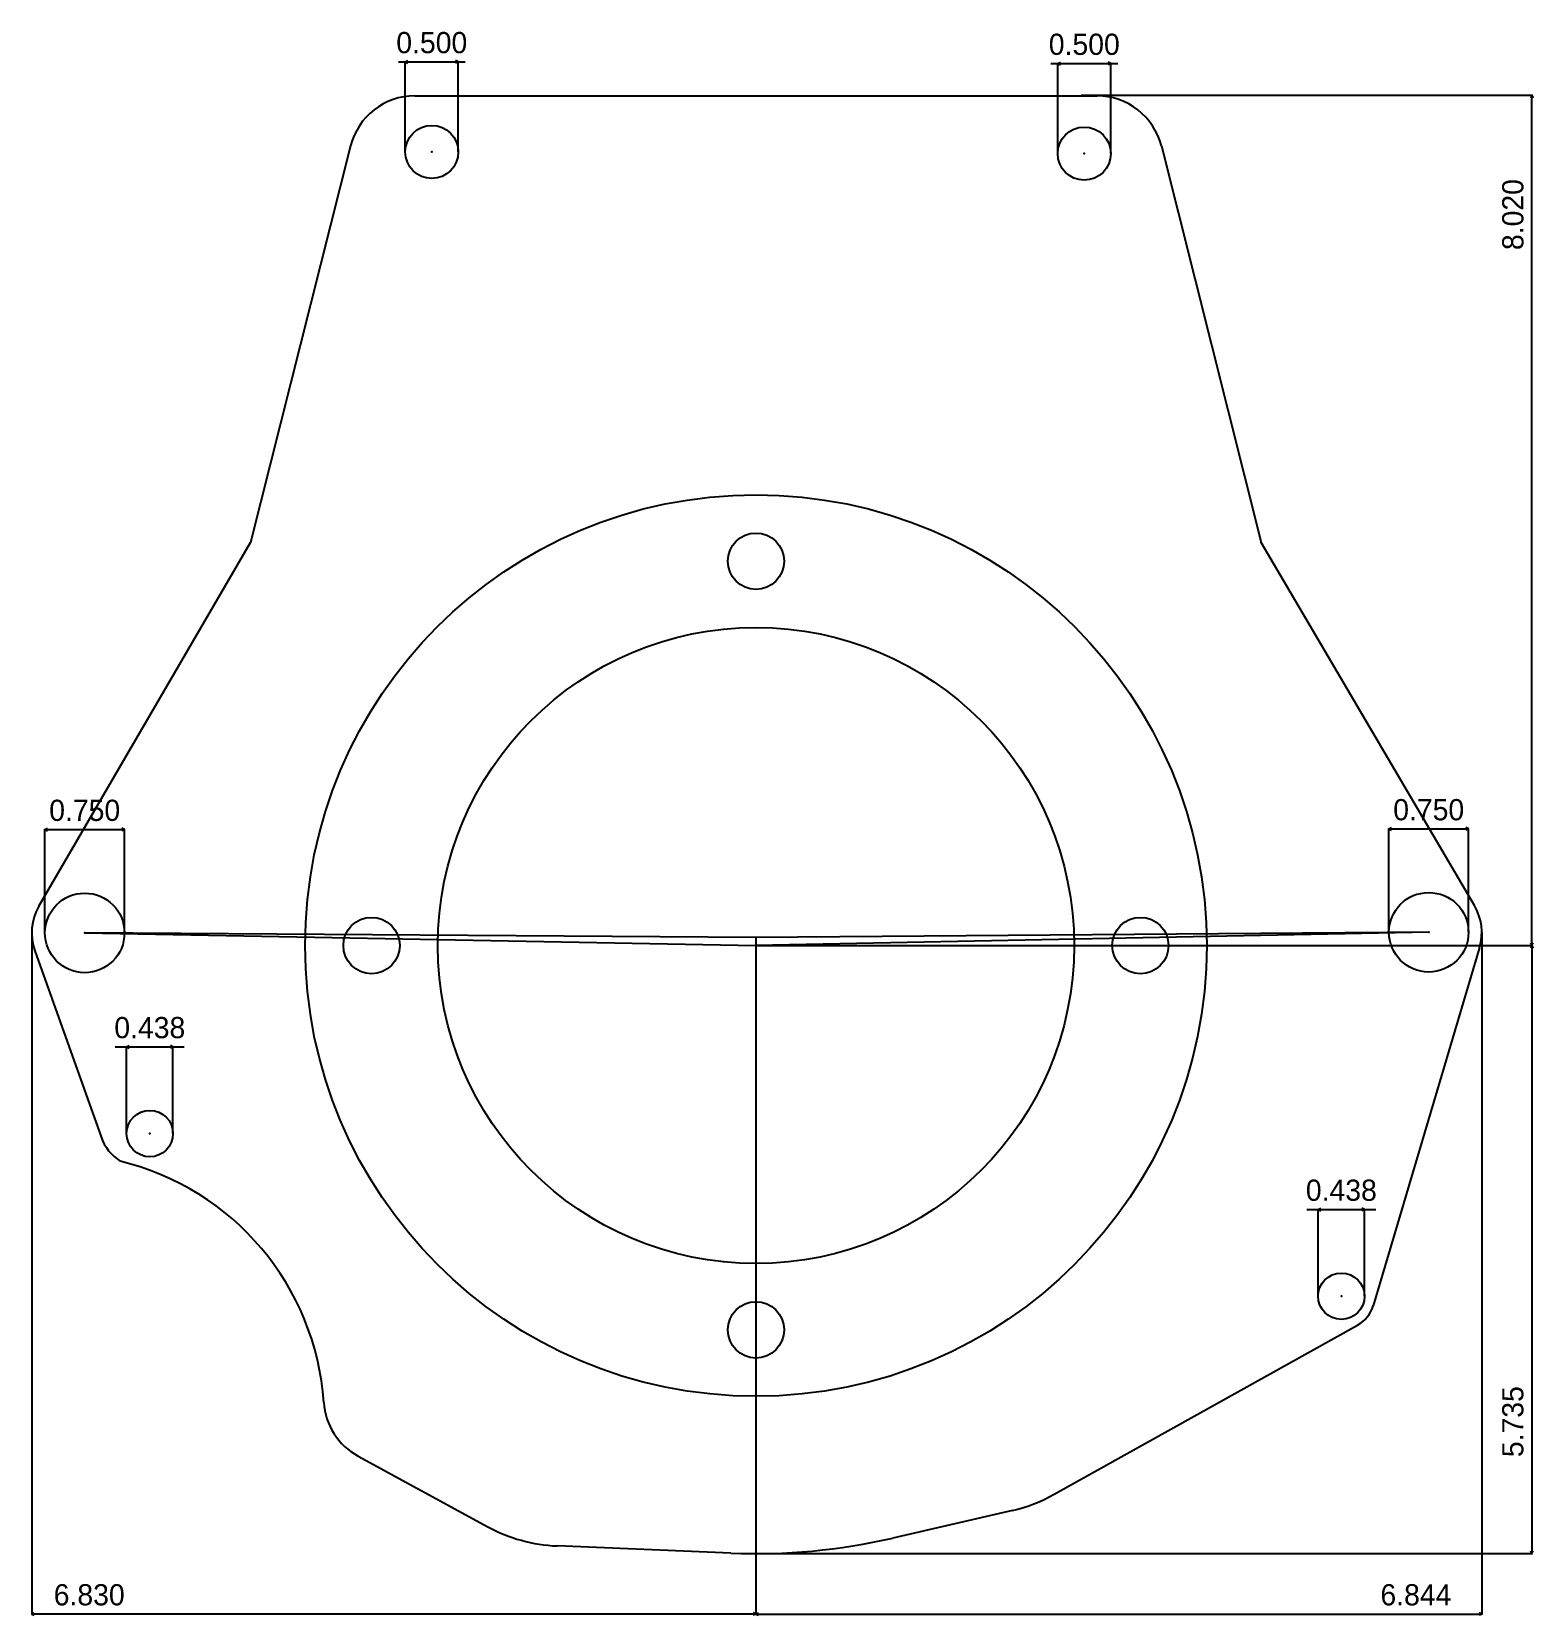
# Model space of a CAD drawing. Extents: x -6.8 to 7.3, y -6.3 to 8.6.
import ezdxf
from ezdxf.enums import TextEntityAlignment as Align

# ---------------------------------------------------------------- set-up
doc = ezdxf.new("R2010")
doc.units = 0

msp = doc.modelspace()

# ---------------------------------------------------------------- linework, layer by layer
at = {"layer": 'Default', "color": 6, "linetype": 'CONTINUOUS'}
for p, q in [((-3.216615, 8.013408), (3.216608, 8.01341)), ((-3.822675, 7.541102), (-4.765147, 3.800315)), ((3.822668, 7.541109), (4.765181, 3.800273)), ((-6.761979, 0.370641), (-4.765147, 3.800315)), ((6.774917, 0.378145), (4.765181, 3.800273)), ((-6.800936, -0.048584), (-6.175788, -1.805112)), ((6.823076, -0.017414), (5.819459, -3.396541)), ((2.81252, -5.175851), (5.672145, -3.580471)), ((-3.751555, -4.815514), (-2.529977, -5.481067)), ((2.418987, -5.327511), (1.289514, -5.588146)), ((-0.236242, -5.730132), (-1.874122, -5.662606))]:
    msp.add_line(p, q, dxfattribs=at)
for centre, radius in [((-3.057156, 7.484719), 0.25), ((3.095874, 7.468788), 0.25), ((-6.32988, 0.119064), 0.375), ((6.34377, 0.124942), 0.375), ((-5.716072, -1.773907), 0.21875), ((5.519893, -3.307568), 0.21875)]:
    msp.add_circle(centre, radius, dxfattribs=at)
at = {"layer": 'Default', "color": 9, "linetype": 'CONTINUOUS'}
for centre, radius in [((0, 0, -0.125), 4.251), ((0, 3.625), 0.265625), ((0, 0, -0.625), 3), ((-3.625, 0), 0.265625), ((3.625, 0), 0.265625), ((0, -3.625), 0.265625)]:
    msp.add_circle(centre, radius, dxfattribs=at)
at = {"layer": 'Default', "color": 6, "linetype": 'CONTINUOUS'}
for centre, radius, start, end in [((-3.216614, 7.388408), 0.625, 90.000024, 165.858924), ((3.216608, 7.38841), 0.625, 14.14149, 90.000024), ((-6.32988, 0.119064), 0.5, 149.791097, 199.590638), ((6.34377, 0.124942), 0.5, 343.458328, 390.424726), ((-5.747127, -1.652552), 0.455, 199.590638, 237.071505), ((-6.583478, -4.477483), 2.51303, 3.851751, 76.444634), ((5.519893, -3.307568), 0.3125, 299.157091, 343.458328), ((-3.452536, -4.266685), 0.625, 183.851751, 241.417076), ((2.081712, -3.86592), 1.5, 282.99405, 299.157091), ((-1.812332, -4.163879), 1.5, 241.417076, 267.639143), ((0, 0), 5.735, 267.639143, 282.99405)]:
    msp.add_arc(centre, radius, start, end, dxfattribs=at)
at = {"layer": 'Default', "color": 7}
for p in [(-3.057156, 7.484719), (3.095874, 7.468788), (-4.765147, 3.800315), (4.765181, 3.800273), (-6.32988, 0.119064), (-0.000034, 0.075), (0, 0), (6.34377, 0.124942), (-5.716072, -1.773907), (5.519893, -3.307568)]:
    msp.add_point(p, dxfattribs=at)
at = {"layer": 'DIM', "color": 7, "linetype": 'CONTINUOUS'}
for p, q in [((-3.372236, 8.334719), (-2.742076, 8.334719)), ((-3.307156, 8.334719), (-3.282156, 8.347219)), ((-3.307156, 7.487259), (-3.307156, 8.338529)), ((-3.307156, 8.334719), (-3.282156, 8.322219)), ((-2.807156, 8.334719), (-2.832156, 8.347219)), ((-2.807156, 8.334719), (-2.832156, 8.322219)), ((-2.807156, 7.487259), (-2.807156, 8.338529)), ((2.780794, 8.318788), (3.410954, 8.318788)), ((2.845874, 8.318788), (2.870874, 8.331288)), ((2.845874, 7.471328), (2.845874, 8.322598)), ((2.845874, 8.318788), (2.870874, 8.306288)), ((3.345874, 8.318788), (3.320874, 8.331288)), ((3.345874, 8.318788), (3.320874, 8.306288)), ((3.345874, 7.471328), (3.345874, 8.322598)), ((3.06672, 8.019939), (7.321535, 8.019939)), ((7.317725, 8.019939), (7.305225, 7.994939)), ((7.317725, 0), (7.317725, 8.019939)), ((7.317725, 8.019939), (7.330225, 7.994939)), ((-6.70488, 1.094064), (-6.67988, 1.106564)), ((-6.70488, 0.121604), (-6.70488, 1.097874)), ((-6.70488, 1.094064), (-5.95488, 1.094064)), ((-6.70488, 1.094064), (-6.67988, 1.081564)), ((-5.95488, 1.094064), (-5.97988, 1.106564)), ((-5.95488, 1.094064), (-5.97988, 1.081564)), ((-5.95488, 0.121604), (-5.95488, 1.097874)), ((5.968769, 1.099942), (5.993769, 1.112442)), ((5.968769, 0.127482), (5.968769, 1.103752)), ((5.968769, 1.099942), (6.718769, 1.099942)), ((5.968769, 1.099942), (5.993769, 1.087442)), ((6.718769, 1.099942), (6.693769, 1.112442)), ((6.718769, 1.099942), (6.693769, 1.087442)), ((6.718769, 0.127482), (6.718769, 1.103752)), ((-6.82988, 0.116524), (-6.82988, -6.308308)), ((0.00254, 0), (7.321535, 0)), ((0.00254, 0), (7.321535, 0)), ((6.84377, 0.122402), (6.84377, -6.308308)), ((7.317725, 0), (7.305225, 0.025)), ((7.317725, 0), (7.305225, -0.025)), ((7.317725, 0), (7.330225, 0.025)), ((7.317725, 0), (7.317725, -5.735)), ((7.317725, 0), (7.330225, -0.025)), ((0, -0.00254), (0, -6.308308)), ((0, -0.00254), (0, -6.308308)), ((-6.041152, -0.955157), (-5.390992, -0.955157)), ((-5.934822, -0.955157), (-5.909822, -0.942657)), ((-5.934822, -1.771367), (-5.934822, -0.951347)), ((-5.934822, -0.955157), (-5.909822, -0.967657)), ((-5.497322, -0.955157), (-5.522322, -0.942657)), ((-5.497322, -0.955157), (-5.522322, -0.967657)), ((-5.497322, -1.771367), (-5.497322, -0.951347)), ((5.194813, -2.488818), (5.844973, -2.488818)), ((5.301143, -2.488818), (5.326143, -2.476318)), ((5.301143, -3.305028), (5.301143, -2.485008)), ((5.301143, -2.488818), (5.326143, -2.501318)), ((5.738643, -2.488818), (5.713643, -2.476318)), ((5.738643, -2.488818), (5.713643, -2.501318)), ((5.738643, -3.305028), (5.738643, -2.485008)), ((0.00254, -5.735), (7.321535, -5.735)), ((7.317725, -5.735), (7.305225, -5.71)), ((7.317725, -5.735), (7.330225, -5.71)), ((-6.82988, -6.304498), (-6.80488, -6.291998)), ((0, -6.304498), (-6.82988, -6.304498)), ((-6.82988, -6.304498), (-6.80488, -6.316998)), ((0, -6.304498), (-0.025, -6.291998)), ((0, -6.304498), (-0.025, -6.316998)), ((0, -6.304498), (0.025, -6.291998)), ((0, -6.304498), (6.84377, -6.304498)), ((0, -6.304498), (0.025, -6.316998)), ((6.84377, -6.304498), (6.81877, -6.291998)), ((6.84377, -6.304498), (6.81877, -6.316998))]:
    msp.add_line(p, q, dxfattribs=at)
at = {"layer": 'DIM', "color": 6, "linetype": 'CONTINUOUS'}
for p, q in [((-6.32988, 0.119064), (0, 0)), ((-0.000034, 0.075), (-6.32988, 0.119064)), ((6.34377, 0.124942), (-0.000034, 0.075)), ((-0.000034, 0.075), (0, 0)), ((6.34377, 0.124942), (0, 0))]:
    msp.add_line(p, q, dxfattribs=at)

# ---------------------------------------------------------------- texts
at = {"layer": 'DIM', "color": 7}
for s, p in [('0.500', (-3.057156, 8.416)), ('0.500', (3.095874, 8.400068)), ('0.750', (-6.32988, 1.175344)), ('0.750', (6.343769, 1.181222)), ('0.438', (-5.716072, -0.873877)), ('0.438', (5.519893, -2.407538)), ('6.830', (-6.287363, -6.223218)), ('6.844', (6.223062, -6.223218))]:
    msp.add_text(s, height=0.2, dxfattribs=at).set_placement(p, align=Align.CENTER)
for s, p in [('8.020', (7.236445, 6.894001)), ('5.735', (7.236445, -4.490486))]:
    msp.add_text(s, height=0.2, rotation=90.000003, dxfattribs=at).set_placement(p, align=Align.CENTER)

doc.saveas('drawing.dxf')
